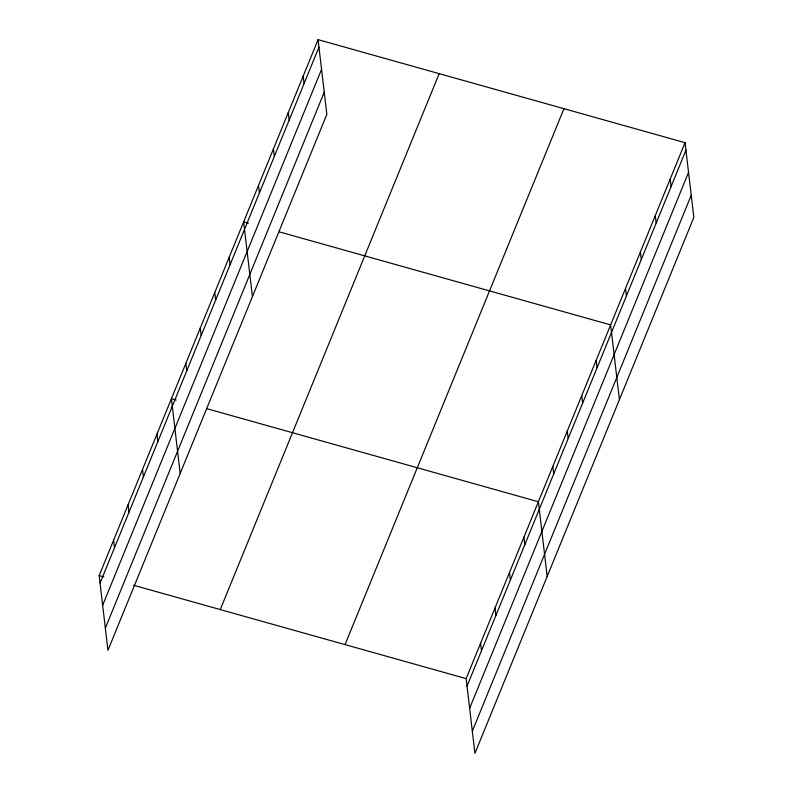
<?xml version="1.0" encoding="UTF-8"?>
<svg xmlns="http://www.w3.org/2000/svg" width="793" height="793" viewBox="0 0 793 793"><rect width="100%" height="100%" fill="white"/><g stroke="black" fill="none" stroke-linecap="round" stroke-linejoin="round"><path stroke-width="1.19" d="M318.072 39.65L326.845 114.38L107.947 650.31L99.165 575.579L318.072 39.65L685.053 142.69L693.835 217.421L474.928 753.35L466.155 678.62L685.053 142.69M100.047 583.093L318.955 47.164M102.654 605.277L321.561 69.348M105.34 628.135L324.248 92.196M220.266 609.579L439.173 73.65M345.044 644.62L563.952 108.681M467.037 686.133L685.945 150.204M469.634 708.318L688.542 172.378M472.321 731.166L691.228 195.237M248.387 223.2L243.639 221.871L252.422 296.602M279.265 231.863L610.63 324.902L619.412 399.632M176.155 400.059L171.407 398.72L180.18 473.461M207.023 408.722L538.388 501.761L547.17 576.491M99.165 575.579L103.913 576.917M133.591 585.244L466.155 678.62M670.174 179.129L671.056 186.642M655.286 215.577L656.168 223.091M640.397 252.015L641.279 259.529M625.518 288.464L626.401 295.977M596.177 360.27L597.06 367.793M581.735 395.648L582.617 403.161M567.282 431.015L568.165 438.529M552.84 466.393L553.722 473.907M523.945 537.129L524.827 544.642M509.493 572.506L510.375 580.02M495.05 607.874L495.932 615.388M480.598 643.242L481.48 650.756M303.184 76.098L304.066 83.612M288.295 112.537L289.177 120.05M273.416 148.985L274.299 156.499M258.528 185.423L259.41 192.937M229.197 257.239L230.079 264.753M214.744 292.607L215.627 300.121M200.302 327.985L201.184 335.498M185.849 363.353L186.732 370.866M156.955 434.098L157.837 441.612M142.502 469.466L143.394 476.98M128.06 504.834L128.942 512.357M113.607 540.211L114.489 547.725"/></g></svg>
